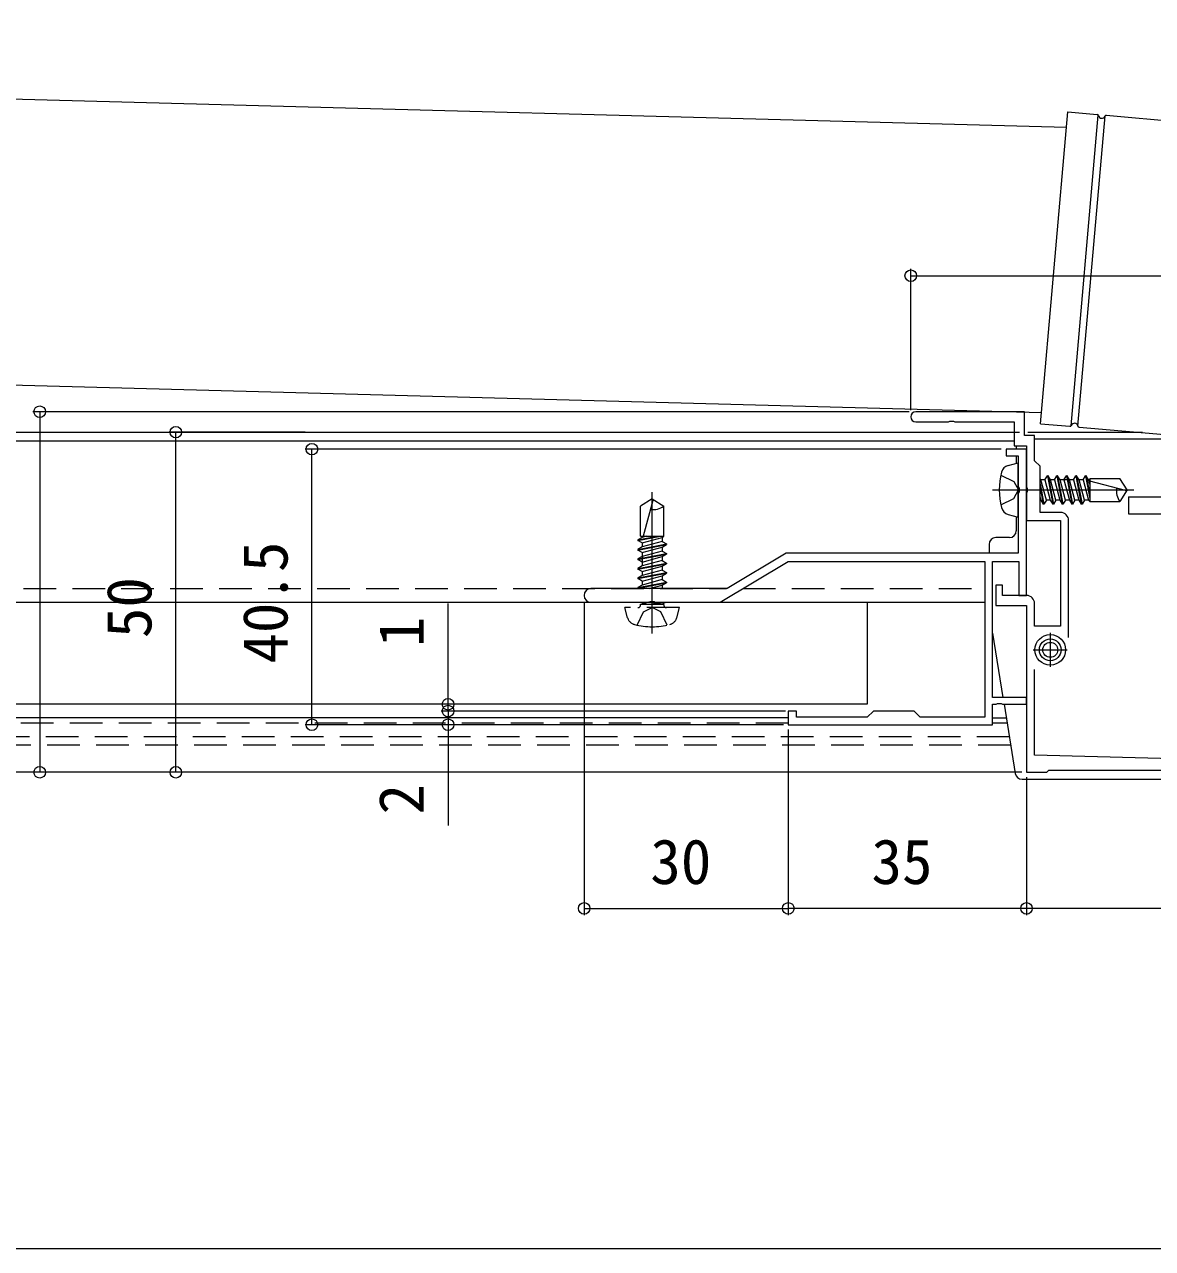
# Model space of a CAD drawing. Units: millimetres, scale not verified. Extents: x -693 to 693, y -1118 to 1123.
# Drawn here: x 114.2 to 280, y -2.6 to 177.3 of the extents above; entities that cross this region are included whole.
import ezdxf
from ezdxf.enums import TextEntityAlignment as Align

# ---------------------------------------------------------------- set-up
doc = ezdxf.new("R2010")
doc.units = ezdxf.units.MM
doc.header["$LTSCALE"] = 4
for name, pattern in [('CHAIN2', [12, 9, -1, 1, -1]), ('DASHED1', [1.8, 1.2, -0.6]), ('DASHED3', [4, 3, -1])]:
    doc.linetypes.add(name, pattern=pattern)
for name, color, linetype, lineweight in [('0-2_YKK_ZWAK', 4, 'Continuous', 9), ('0-4_YKK_12', 2, 'Continuous', 9), ('0-5_YKK_13', 6, 'Continuous', 9), ('0-6_YKK_D', 7, 'Continuous', 9)]:
    doc.layers.add(name, color=color, linetype=linetype, lineweight=lineweight)
doc.styles.add('ＭＳ ゴシック', font='')
doc.styles.get('ＭＳ ゴシック').set_extended_font_data('MS Gothic')

msp = doc.modelspace()

# ---------------------------------------------------------------- linework, layer by layer
at = {"layer": '0-2_YKK_ZWAK'}
for p, q in [((-294.231, 177.335), (267.344, 162.219)), ((263.533, 118.655), (267.542, 164.48)), ((267.542, 164.48), (271.855, 164.103)), ((268.024, 118.359), (272.016, 163.992)), ((269.02, 118.271), (273.013, 163.905)), ((273.191, 163.986), (287.466, 162.737)), ((-297.898, 135.419), (263.677, 120.303)), ((263.533, 118.655), (267.845, 118.278)), ((269.182, 118.161), (283.457, 116.912)), ((259.957, 115.412), (259.957, 114.912)), ((262.657, 116.412), (351.957, 116.412)), ((259.957, 113.912), (259.957, 112.832)), ((258.777, 112.516), (260.257, 112.912)), ((260.257, 104.912), (260.257, 112.912)), ((263.588, 110.387), (263.457, 110.614)), ((263.457, 109.792), (264.018, 106.812)), ((264.378, 107.437), (263.588, 110.387)), ((264.166, 110.387), (263.588, 110.387)), ((264.166, 110.387), (264.527, 111.012)), ((264.166, 110.387), (264.957, 107.437)), ((264.527, 111.012), (265.318, 106.812)), ((264.627, 111.012), (264.527, 111.012)), ((264.627, 111.012), (265.418, 106.812)), ((264.988, 110.387), (264.627, 111.012)), ((265.778, 107.437), (264.988, 110.387)), ((265.566, 110.387), (264.988, 110.387)), ((265.566, 110.387), (265.927, 111.012)), ((265.566, 110.387), (266.357, 107.437)), ((265.927, 111.012), (266.718, 106.812)), ((266.027, 111.012), (266.818, 106.812)), ((267.178, 107.437), (266.388, 110.387)), ((268.366, 110.387), (266.388, 110.387)), ((266.966, 110.387), (267.327, 111.012)), ((266.966, 110.387), (267.757, 107.437)), ((267.327, 111.012), (268.118, 106.812)), ((267.427, 111.012), (267.327, 111.012)), ((267.788, 110.387), (267.427, 111.012)), ((267.427, 111.012), (268.218, 106.812)), ((268.578, 107.437), (267.788, 110.387)), ((268.366, 110.387), (268.727, 111.012)), ((268.366, 110.387), (269.157, 107.437)), ((268.727, 111.012), (269.518, 106.812)), ((268.827, 111.012), (268.727, 111.012)), ((269.188, 110.387), (268.827, 111.012)), ((268.827, 111.012), (269.618, 106.812)), ((269.978, 107.437), (269.188, 110.387)), ((269.766, 110.387), (269.188, 110.387)), ((269.766, 110.387), (270.127, 111.012)), ((269.766, 110.387), (270.557, 107.437)), ((270.127, 111.012), (270.757, 107.667)), ((270.227, 111.012), (270.127, 111.012)), ((270.588, 110.387), (270.227, 111.012)), ((270.227, 111.012), (270.757, 108.198)), ((270.757, 110.387), (270.588, 110.387)), ((270.757, 109.757), (270.588, 110.387)), ((270.757, 110.612), (275.194, 110.612)), ((270.757, 110.612), (270.757, 107.212)), ((276.03, 108.816), (270.757, 110.229)), ((276.257, 108.912), (275.194, 110.612)), ((263.457, 109.261), (263.918, 106.812)), ((276.257, 108.912), (275.194, 107.212)), ((206.457, 107.612), (204.757, 106.55)), ((204.757, 102.112), (204.757, 106.55)), ((206.553, 107.385), (205.14, 102.112)), ((206.457, 107.612), (208.157, 106.55)), ((208.157, 102.112), (208.157, 106.55)), ((263.457, 107.811), (263.557, 107.437)), ((263.557, 107.437), (263.457, 107.437)), ((263.557, 107.437), (263.918, 106.812)), ((264.018, 106.812), (263.918, 106.812)), ((264.378, 107.437), (264.018, 106.812)), ((264.957, 107.437), (264.378, 107.437)), ((264.957, 107.437), (265.318, 106.812)), ((265.418, 106.812), (265.318, 106.812)), ((265.778, 107.437), (265.418, 106.812)), ((266.357, 107.437), (265.778, 107.437)), ((266.357, 107.437), (266.718, 106.812)), ((266.818, 106.812), (266.718, 106.812)), ((267.178, 107.437), (266.818, 106.812)), ((267.757, 107.437), (267.178, 107.437)), ((267.757, 107.437), (268.118, 106.812)), ((269.157, 107.437), (268.578, 107.437)), ((269.157, 107.437), (269.518, 106.812)), ((270.557, 107.437), (269.978, 107.437)), ((270.557, 107.437), (270.757, 107.212)), ((270.757, 107.212), (275.194, 107.212)), ((276.457, 107.912), (283.457, 107.912)), ((276.457, 107.912), (276.457, 105.412)), ((258.777, 105.308), (260.257, 104.912)), ((259.957, 104.992), (259.957, 102.912)), ((276.457, 105.412), (286.47, 105.412)), ((204.357, 101.483), (207.702, 102.112)), ((204.357, 101.583), (207.171, 102.112)), ((204.982, 101.943), (204.357, 101.583)), ((204.357, 101.583), (204.357, 101.483)), ((204.982, 101.122), (204.357, 101.483)), ((204.357, 100.183), (208.557, 100.973)), ((204.357, 100.083), (208.557, 100.873)), ((204.757, 102.112), (208.157, 102.112)), ((204.982, 102.112), (204.982, 101.943)), ((205.611, 102.112), (204.982, 101.943)), ((204.982, 101.122), (207.932, 101.912)), ((207.932, 101.334), (204.982, 100.543)), ((204.982, 101.122), (204.982, 100.543)), ((207.932, 101.912), (208.157, 102.112)), ((207.932, 101.912), (207.932, 101.334)), ((207.932, 100.512), (208.557, 100.873)), ((255.957, 100.912), (255.957, 99.612)), ((258.957, 101.912), (256.957, 101.912)), ((204.982, 100.543), (204.357, 100.183)), ((204.357, 100.183), (204.357, 100.083)), ((204.982, 99.722), (204.357, 100.083)), ((204.357, 98.783), (208.557, 99.573)), ((204.357, 98.683), (208.557, 99.473)), ((204.982, 99.143), (204.357, 98.783)), ((204.982, 99.722), (207.932, 100.512)), ((207.932, 99.934), (204.982, 99.143)), ((204.982, 99.722), (204.982, 97.743)), ((204.982, 98.322), (207.932, 99.112)), ((207.932, 100.512), (207.932, 99.934)), ((207.932, 99.112), (208.557, 99.473)), ((207.932, 99.112), (207.932, 98.534)), ((204.357, 98.783), (204.357, 98.683)), ((204.982, 98.322), (204.357, 98.683)), ((204.357, 97.383), (208.557, 98.173)), ((204.357, 97.283), (208.557, 98.073)), ((204.982, 96.922), (204.357, 97.283)), ((207.932, 98.534), (204.982, 97.743)), ((204.982, 96.922), (207.932, 97.712)), ((207.932, 98.534), (208.557, 98.173)), ((207.932, 97.712), (208.557, 98.073)), ((207.932, 97.712), (207.932, 97.134)), ((208.557, 98.173), (208.557, 98.073)), ((204.357, 95.983), (208.557, 96.773)), ((204.357, 95.883), (208.557, 96.673)), ((204.982, 96.343), (204.357, 95.983)), ((204.357, 95.983), (204.357, 95.883)), ((204.982, 95.522), (204.357, 95.883)), ((204.357, 94.583), (208.557, 95.373)), ((207.932, 97.134), (204.982, 96.343)), ((204.982, 96.922), (204.982, 96.343)), ((204.982, 95.522), (207.932, 96.312)), ((207.932, 95.734), (204.982, 94.943)), ((204.982, 95.522), (204.982, 94.943)), ((207.932, 97.134), (208.557, 96.773)), ((207.932, 96.312), (208.557, 96.673)), ((207.932, 96.312), (207.932, 95.734)), ((207.932, 95.734), (208.557, 95.373)), ((208.557, 96.773), (208.557, 96.673)), ((208.557, 95.373), (208.557, 95.273)), ((204.357, 94.483), (208.557, 95.273)), ((204.479, 94.412), (204.357, 94.483)), ((206.065, 94.412), (207.932, 94.912)), ((207.932, 94.912), (208.557, 95.273)), ((207.932, 94.912), (207.932, 94.412)), ((256.457, 87.85), (257.997, 78.412)), ((258.161, 77.412), (259.82, 67.251)), ((260.807, 66.412), (281.457, 66.412))]:
    msp.add_line(p, q, dxfattribs=at)
at = {"layer": '0-2_YKK_ZWAK', "linetype": 'DASHED3'}
for p, q in [((259.621, 107.654), (260.29, 108.912)), ((257.69, 106.712), (259.621, 107.654))]:
    msp.add_line(p, q, dxfattribs=at)
at = {"layer": '0-2_YKK_ZWAK', "linetype": 'DASHED1'}
for p, q in [((204.757, 92.012), (204.757, 92.112)), ((204.757, 92.112), (208.157, 92.112)), ((205.984, 92.412), (204.982, 92.143)), ((204.982, 92.412), (204.982, 92.112)), ((206.108, 92.112), (207.702, 92.412)), ((206.639, 92.112), (208.233, 92.412)), ((207.932, 92.112), (208.451, 92.412)), ((208.157, 92.012), (208.157, 92.112)), ((202.853, 90.133), (202.457, 91.612)), ((210.457, 91.612), (202.457, 91.612)), ((207.715, 90.976), (206.457, 91.645)), ((208.657, 89.045), (207.715, 90.976)), ((210.06, 90.133), (210.457, 91.612))]:
    msp.add_line(p, q, dxfattribs=at)
at = {"layer": '0-2_YKK_ZWAK', "linetype": 'DASHED3'}
msp.add_lwpolyline([(257.69, 111.112), (259.621, 110.17), (260.29, 108.912)], dxfattribs=at)
at = {"layer": '0-2_YKK_ZWAK'}
for points in [[(266.388, 110.387), (266.027, 111.012), (265.927, 111.012)], [(268.578, 107.437), (268.218, 106.812), (268.118, 106.812)], [(269.978, 107.437), (269.618, 106.812), (269.518, 106.812)], [(207.932, 101.334), (208.557, 100.973), (208.557, 100.873)], [(207.932, 99.934), (208.557, 99.573), (208.557, 99.473)], [(204.982, 97.743), (204.357, 97.383), (204.357, 97.283)], [(204.982, 94.943), (204.357, 94.583), (204.357, 94.483)]]:
    msp.add_lwpolyline(points, dxfattribs=at)
msp.add_lwpolyline([(-401.943, 92.412), (238.057, 92.412), (238.057, 77.412), (-401.943, 77.412)], close=True, dxfattribs=at)
at = {"layer": '0-2_YKK_ZWAK', "linetype": 'DASHED1'}
msp.add_lwpolyline([(204.257, 89.045), (205.198, 90.976), (206.457, 91.645)], dxfattribs=at)
at = {"layer": '0-2_YKK_ZWAK'}
for radius in [2.25, 1.6, 1.1]:
    msp.add_circle((264.957, 85.412), radius, dxfattribs=at)
for centre, radius, start, end in [((271.837, 163.904), 0.2, 11.60155, 85), ((272.523, 164.044), 0.5, 191.60155, 338.39845), ((273.174, 163.787), 0.2, 85, 158.39845), ((267.863, 118.477), 0.2, 265, 338.39845), ((268.514, 118.219), 0.5, 11.60155, 158.39845), ((269.199, 118.36), 0.2, 191.60155, 265), ((259.139, 111.163), 1.4, 105, 165.67668), ((267.957, 108.912), 10.5, 165.67668, 194.32332), ((277.164, 108.752), 2.5, 170.31336, 218.01351), ((276.081, 109.009), 0.2, 255, 328), ((206.617, 108.519), 2.5, 260.31336, 308.01351), ((206.36, 107.437), 0.2, 345, 58), ((259.139, 106.661), 1.4, 194.32332, 255), ((258.957, 102.912), 1, 270, 0), ((256.957, 100.912), 1, 90, 180), ((260.807, 67.412), 1, 189.2726, 270)]:
    msp.add_arc(centre, radius, start, end, dxfattribs=at)
at = {"layer": '0-2_YKK_ZWAK', "linetype": 'DASHED1'}
for centre, radius, start, end in [((204.357, 92.012), 0.4, 270, 0), ((208.557, 92.012), 0.4, 180, 270), ((204.205, 90.495), 1.4, 195, 255.67668), ((208.708, 90.495), 1.4, 284.32332, 345), ((206.457, 99.312), 10.5, 255.67668, 284.32332)]:
    msp.add_arc(centre, radius, start, end, dxfattribs=at)
at = {"layer": '0-4_YKK_12'}
for p, q in [((-419.043, 117.412), (259.657, 117.412)), ((-418.285, 117.412), (260.415, 117.412)), ((261.657, 117.412), (277.742, 117.412)), ((261.915, 117.412), (278.5, 117.412)), ((-377.743, 116.112), (259.657, 116.112)), ((-403.043, 92.412), (255.357, 92.412)), ((226.457, 75.412), (-401.943, 75.412)), ((256.457, 75.412), (258.487, 75.412)), ((259.793, 67.412), (-423.543, 67.412))]:
    msp.add_line(p, q, dxfattribs=at)
at = {"layer": '0-4_YKK_12', "linetype": 'CHAIN2'}
for p, q in [((206.457, 87.812), (206.457, 108.612)), ((256.457, 108.912), (277.257, 108.912))]:
    msp.add_line(p, q, dxfattribs=at)
at = {"layer": '0-4_YKK_12', "linetype": 'DASHED1'}
for p, q in [((-361.148, 94.412), (217.374, 94.412)), ((219.79, 94.412), (255.357, 94.412)), ((226.474, 74.612), (-391.043, 74.612)), ((258.618, 74.612), (256.439, 74.612)), ((258.944, 72.612), (-391.043, 72.612)), ((259.14, 71.412), (-391.043, 71.412))]:
    msp.add_line(p, q, dxfattribs=at)
at = {"layer": '0-5_YKK_13'}
for p, q in [((244.457, 120.662), (244.457, 141.412)), ((244.457, 140.412), (362.457, 140.412)), ((244.207, 120.412), (115.457, 120.412)), ((116.457, 120.412), (116.457, 67.412)), ((155.457, 117.412), (135.457, 117.412)), ((136.457, 67.412), (136.457, 117.412)), ((257.757, 114.912), (155.457, 114.912)), ((156.457, 74.412), (156.457, 114.912)), ((176.457, 77.412), (176.457, 92.212)), ((196.457, 92.412), (196.457, 46.412)), ((176.457, 76.412), (176.457, 79.812)), ((195.457, 77.412), (175.457, 77.412)), ((176.457, 76.412), (176.457, 77.412)), ((226.057, 76.412), (175.457, 76.412)), ((225.757, 76.412), (175.457, 76.412)), ((176.457, 76.412), (176.457, 74.412)), ((176.457, 76.412), (176.457, 73.012)), ((225.757, 74.412), (155.457, 74.412)), ((225.757, 74.412), (175.457, 74.412)), ((176.457, 74.412), (176.457, 59.612)), ((226.457, 73.712), (226.457, 46.412)), ((226.457, 73.712), (226.457, 46.412)), ((260.757, 67.412), (115.457, 67.412)), ((260.757, 67.412), (135.457, 67.412)), ((261.457, 66.712), (261.457, 46.412)), ((261.457, 66.712), (261.457, 46.412)), ((196.457, 47.412), (226.457, 47.412)), ((261.457, 47.412), (226.457, 47.412)), ((351.457, 47.412), (261.457, 47.412)), ((-441.043, -2.588), (413.957, -2.588))]:
    msp.add_line(p, q, dxfattribs=at)
for centre in [(244.457, 140.412), (116.457, 120.412), (136.457, 117.412), (156.457, 114.912), (176.457, 77.412), (176.457, 76.412), (176.457, 76.412), (156.457, 74.412), (176.457, 74.412), (116.457, 67.412), (136.457, 67.412), (196.457, 47.412), (226.457, 47.412), (226.457, 47.412), (261.457, 47.412), (261.457, 47.412)]:
    msp.add_circle(centre, 0.85, dxfattribs=at)
at = {"layer": '0-6_YKK_D'}
for p, q in [((267.657, 87.215), (267.657, 104.412)), ((264.957, 87.912), (264.957, 82.912)), ((262.457, 85.412), (267.457, 85.412))]:
    msp.add_line(p, q, dxfattribs=at)
for points in [[(266.457, 105.612), (263.457, 105.612), (263.457, 112.412), (262.657, 113.212), (262.657, 116.912), (261.157, 116.912), (261.157, 120.412), (245.207, 120.412)], [(245.207, 118.912), (249.998, 118.912), (250.182, 119.032), (250.732, 119.032), (250.915, 118.912), (259.657, 118.912), (259.657, 115.412), (261.457, 115.412), (261.457, 109.37), (261.577, 109.187), (261.577, 108.637), (261.457, 108.454), (261.457, 104.412), (266.457, 104.412), (266.457, 88.912), (262.657, 88.912), (262.657, 92.212)], [(197.457, 92.412), (205.998, 92.412), (206.182, 92.532), (206.732, 92.532), (206.915, 92.412), (216.457, 92.412), (226.457, 98.412), (255.357, 98.412), (255.357, 75.512), (245.857, 75.512), (244.957, 76.412), (238.957, 76.412), (238.057, 75.512), (227.657, 75.512), (227.657, 76.412), (226.457, 76.412), (226.457, 74.412), (256.457, 74.412), (256.457, 77.412), (256.998, 77.412), (257.182, 77.532), (257.732, 77.532), (257.915, 77.412), (261.457, 77.412), (261.457, 78.412), (256.457, 78.412), (256.457, 98.412), (260.357, 98.412), (260.357, 93.412), (261.457, 93.412), (261.457, 114.912), (258.457, 114.912), (258.457, 113.912), (260.257, 113.912), (260.257, 109.37), (260.377, 109.187), (260.377, 108.637), (260.257, 108.454), (260.257, 99.612)], [(261.457, 93.412), (257.957, 93.412), (257.957, 94.912), (256.957, 94.912), (256.957, 91.912), (261.457, 91.912), (261.457, 67.412), (264.457, 67.412), (264.757, 67.712), (305.998, 67.712), (306.182, 67.832), (306.732, 67.832), (306.915, 67.712), (348.157, 67.712), (348.457, 67.412), (351.457, 67.412), (351.457, 104.412), (352.757, 104.412)], [(260.257, 99.612), (226.124, 99.612), (217.458, 94.412), (197.457, 94.412)], [(350.257, 82.014), (350.257, 69.912), (311.453, 68.912), (310.257, 68.912), (309.457, 69.712), (303.457, 69.712), (302.657, 68.912), (301.461, 68.912), (262.657, 69.912), (262.657, 82.54)]]:
    msp.add_lwpolyline(points, dxfattribs=at)
for centre, radius, start, end in [((245.207, 119.662), 0.75, 90.00001, 179.99999), ((245.207, 119.662), 0.75, 180.00001, 269.99999), ((266.457, 104.412), 1.2, 0.00001, 89.99999), ((197.457, 93.412), 1, 90.00001, 179.99999), ((197.457, 93.412), 1, 180.00001, 269.99999), ((261.457, 92.212), 1.2, 0.00001, 89.99999)]:
    msp.add_arc(centre, radius, start, end, dxfattribs=at)

# ---------------------------------------------------------------- texts
at = {"layer": '0-5_YKK_13', "style": 'ＭＳ ゴシック'}
for s, p in [('40.5', (154.857, 83.382)), ('50', (134.857, 87.132)), ('1', (174.857, 85.812)), ('2', (174.857, 61.212))]:
    msp.add_text(s, height=6.598, rotation=90, dxfattribs=at).set_placement(p, align=Align.BOTTOM_LEFT)
for s, p in [('30', (206.177, 49.012)), ('35', (238.677, 49.012))]:
    msp.add_text(s, height=6.598, dxfattribs=at).set_placement(p, align=Align.BOTTOM_LEFT)

doc.saveas('drawing.dxf')
